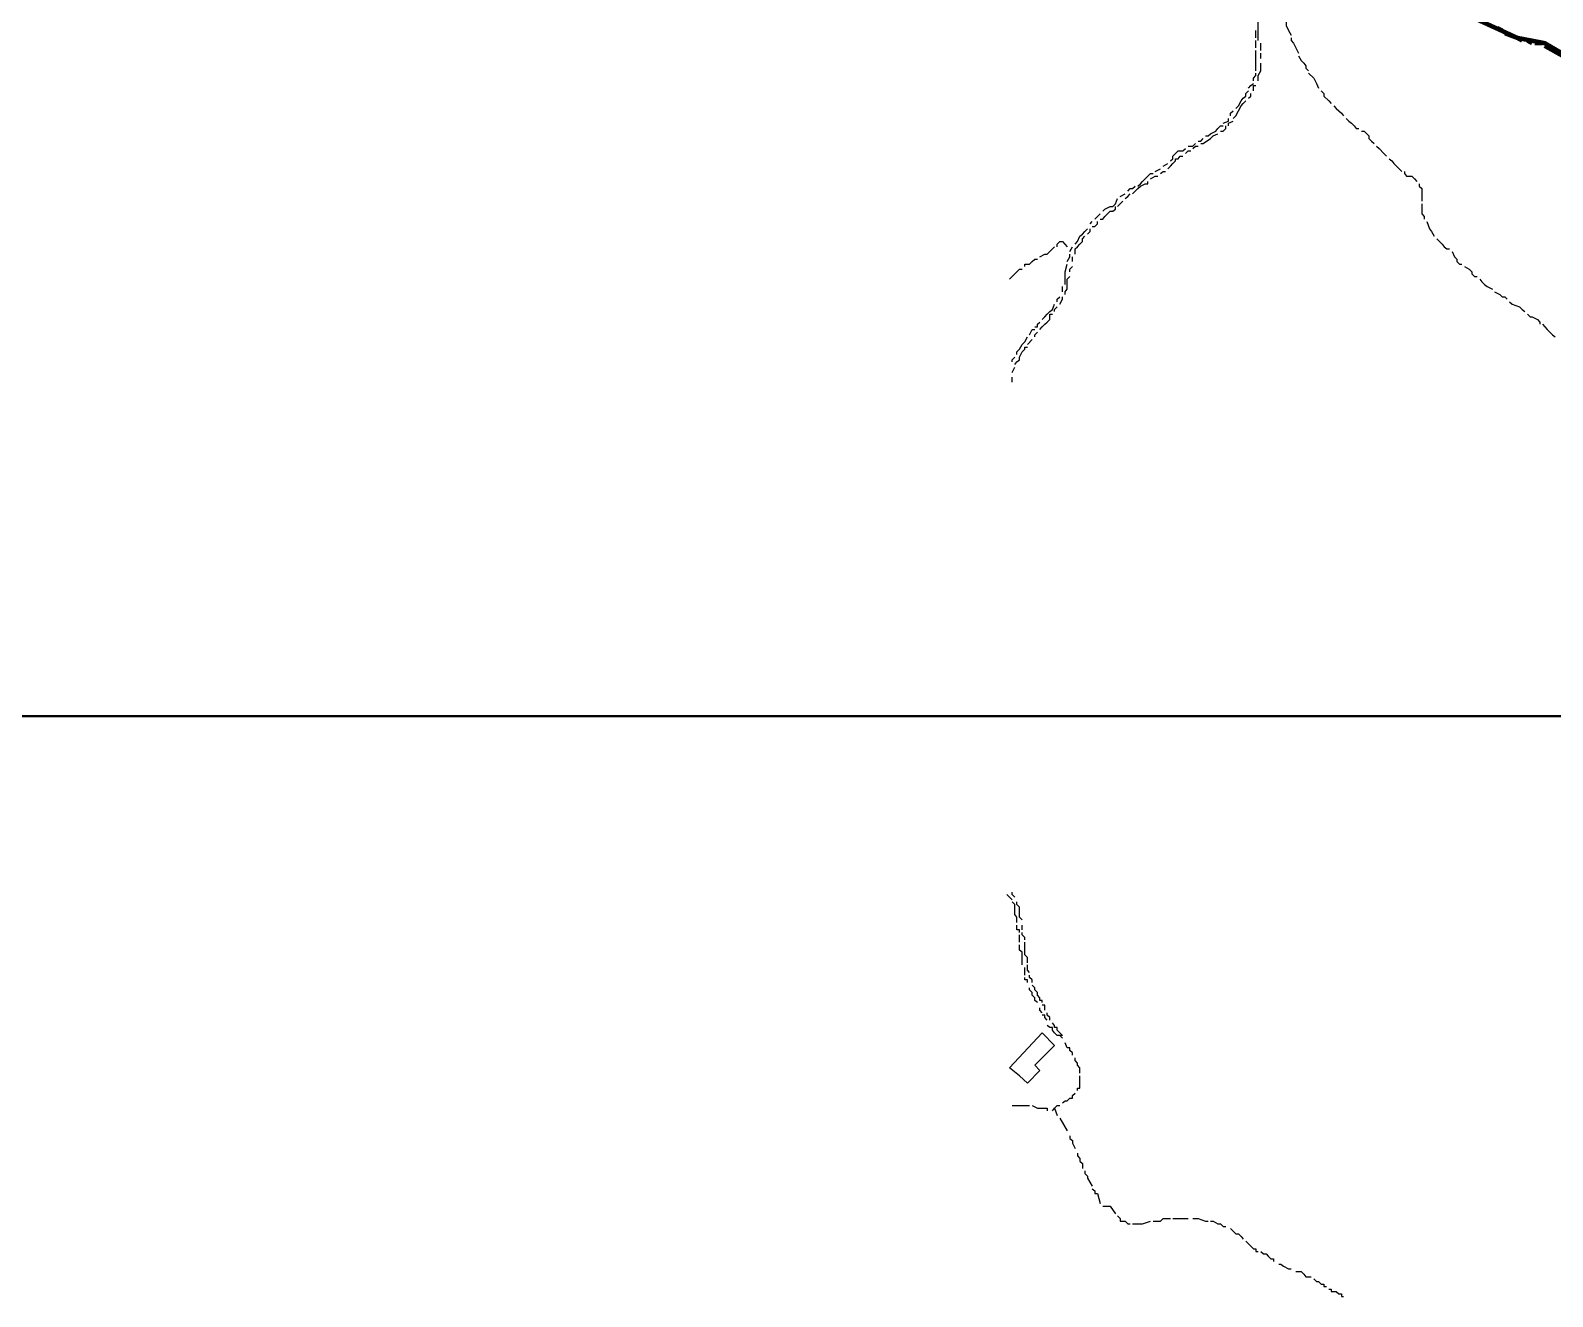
# Model space of a CAD drawing. Header units: millimetres. Extents: x -3588 to 75209, y -3737 to 38254.
# Drawn here: x 26652 to 27472, y 18357 to 19040 of the extents above; entities that cross this region are included whole.
import ezdxf

# ---------------------------------------------------------------- set-up
doc = ezdxf.new("R2010")
doc.units = ezdxf.units.MM
doc.layers.add('P', color=253, linetype='Continuous')

msp = doc.modelspace()

# ---------------------------------------------------------------- linework, layer by layer
at = {"layer": 'P'}
for points, const_width in [([(27491.239, 19019.903), (27468.097, 19033.458), (27453.422, 19036.275), (27420.662, 19051.238)], 2.417), ([(27723.004, 18892.593), (27691.669, 18907.557), (27691.669, 18908.965), (27640.297, 18937.196), (27602.465, 18957.521), (27590.046, 18964.29), (27569.721, 18979.254), (27549.396, 18986.023), (27526.527, 19000.987), (27506.202, 19011.709), (27491.239, 19019.903), (27468.097, 19033.458), (27453.422, 19036.275), (27420.662, 19051.238)], 1.2), ([(27445.228, 19040.228), (27442.411, 19041.636)], 2.417), ([(27455.951, 19034.866), (27453.422, 19036.275), (27446.636, 19038.819)], 2.417), ([(27461.312, 19033.458), (27458.783, 19034.866)], 2.417), ([(27466.961, 19033.458), (27462.736, 19033.458)], 2.417), ([(27477.7, 19026.673), (27468.097, 19032.034)], 2.417)]:
    msp.add_lwpolyline(points, dxfattribs=dict(at, const_width=const_width))
for points in [[(27312.269, 19036.275), (27312.269, 19037.683), (27312.269, 19038.819), (27312.269, 19040.228)], [(27313.678, 19034.866), (27313.678, 19038.819), (27313.678, 19040.228), (27313.678, 19044.469), (27313.678, 19045.589)], [(27328.641, 19045.589), (27328.641, 19043.044), (27330.049, 19040.228), (27331.474, 19037.683)], [(27312.269, 19030.914), (27312.269, 19033.458), (27312.269, 19034.866)], [(27315.102, 19029.505), (27315.102, 19030.914), (27315.102, 19033.458)], [(27331.474, 19036.275), (27331.474, 19034.866), (27332.594, 19033.458), (27334.002, 19030.914), (27335.427, 19028.097)], [(27312.269, 19018.495), (27312.269, 19021.311), (27312.269, 19022.72), (27312.269, 19024.144), (27312.269, 19026.673), (27312.269, 19028.097), (27312.269, 19029.505)], [(27313.678, 19013.133), (27313.678, 19014.542), (27313.678, 19015.95), (27315.102, 19018.495), (27315.102, 19019.903), (27315.102, 19022.72)], [(27315.102, 19025.264), (27315.102, 19028.097)], [(27335.427, 19026.673), (27336.835, 19024.144), (27338.243, 19022.72), (27339.363, 19021.311), (27339.363, 19019.903), (27340.788, 19018.495)], [(27311.149, 19013.133), (27311.149, 19014.542), (27312.269, 19015.95), (27312.269, 19017.358)], [(27340.788, 19017.358), (27343.604, 19014.542), (27345.013, 19011.709), (27346.149, 19009.18)], [(27301.547, 18998.17), (27302.955, 18999.578), (27304.363, 19002.395), (27305.5, 19003.819), (27306.908, 19004.94), (27306.908, 19006.348), (27308.316, 19007.772)], [(27308.316, 19009.18), (27309.725, 19010.589), (27311.149, 19011.709)], [(27308.316, 19003.819), (27309.725, 19004.94), (27309.725, 19006.348)], [(27311.149, 19007.772), (27311.149, 19010.589), (27312.269, 19010.589)], [(27347.557, 19007.772), (27348.966, 19006.348), (27348.966, 19004.94), (27351.798, 19002.395), (27352.919, 19000.987)], [(27300.138, 18992.809), (27301.547, 18994.217), (27302.955, 18997.034), (27304.363, 18999.578), (27305.5, 19000.987), (27306.908, 19002.395)], [(27354.327, 18999.578), (27355.751, 18998.17), (27357.16, 18997.034), (27358.568, 18995.625), (27359.688, 18994.217)], [(27294.777, 18990.264), (27297.594, 18991.384), (27297.594, 18992.809)], [(27297.594, 18988.856), (27297.594, 18990.264), (27300.138, 18991.384)], [(27298.714, 18994.217), (27298.714, 18995.625), (27300.138, 18997.034)], [(27361.113, 18992.809), (27362.521, 18991.384), (27363.929, 18990.264), (27365.338, 18988.856), (27366.474, 18987.447), (27367.882, 18987.447)], [(27281.222, 18980.662), (27282.63, 18980.662), (27284.039, 18982.07)], [(27282.63, 18979.254), (27284.039, 18979.254), (27287.992, 18982.07), (27289.4, 18983.495), (27291.944, 18984.615)], [(27285.175, 18983.495), (27286.583, 18983.495), (27287.992, 18984.615), (27290.824, 18986.023), (27291.944, 18987.447), (27293.353, 18988.856), (27294.777, 18988.856)], [(27293.353, 18986.023), (27294.777, 18986.023), (27296.185, 18987.447), (27296.185, 18988.856)], [(27369.29, 18986.023), (27370.699, 18986.023), (27372.123, 18984.615), (27373.243, 18983.495), (27373.243, 18982.07), (27374.652, 18980.662), (27376.076, 18979.254)], [(27266.259, 18969.939), (27267.667, 18971.06), (27267.667, 18972.484), (27269.075, 18973.892), (27270.5, 18975.301), (27273.028, 18975.301), (27274.452, 18976.709)], [(27274.452, 18973.892), (27275.861, 18975.301), (27277.269, 18975.301)], [(27275.861, 18977.845), (27278.389, 18977.845), (27279.814, 18979.254)], [(27278.389, 18976.709), (27279.814, 18977.845), (27281.222, 18977.845)], [(27377.484, 18977.845), (27378.893, 18976.709), (27381.437, 18973.892), (27382.846, 18972.484)], [(27258.065, 18964.29), (27260.897, 18965.698)], [(27262.306, 18967.123), (27264.85, 18968.531)], [(27264.85, 18965.698), (27266.259, 18967.123), (27267.667, 18968.531), (27269.075, 18969.939), (27269.075, 18971.06), (27270.5, 18971.06), (27271.62, 18972.484), (27273.028, 18972.484)], [(27384.254, 18971.06), (27385.662, 18969.939), (27386.798, 18968.531), (27388.207, 18967.123), (27389.615, 18965.698), (27391.023, 18964.29)], [(27245.934, 18952.159), (27247.342, 18953.568), (27248.75, 18954.976), (27250.175, 18956.384), (27252.703, 18957.521), (27254.128, 18957.521), (27254.128, 18958.929)], [(27248.75, 18956.384), (27250.175, 18957.521), (27251.295, 18958.929), (27252.703, 18960.337), (27255.536, 18963.17), (27256.944, 18963.17)], [(27255.536, 18960.337), (27258.065, 18961.745), (27259.489, 18961.745)], [(27260.897, 18963.17), (27262.306, 18964.29), (27263.714, 18964.29)], [(27392.448, 18964.29), (27392.448, 18963.17), (27393.568, 18961.745), (27396.401, 18961.745), (27397.809, 18960.337), (27399.217, 18958.929)], [(27400.338, 18957.521), (27400.338, 18956.384), (27401.762, 18954.976), (27401.762, 18952.159), (27401.762, 18950.735), (27401.762, 18948.206)], [(27229.85, 18942.845), (27230.97, 18943.965), (27233.803, 18945.374), (27235.211, 18945.374), (27236.62, 18946.798), (27237.74, 18949.615)], [(27239.164, 18950.735), (27241.981, 18952.159)], [(27241.981, 18949.615), (27243.389, 18950.735), (27244.525, 18952.159)], [(27243.389, 18953.568), (27244.525, 18954.976), (27245.934, 18954.976), (27247.342, 18956.384)], [(27225.609, 18938.604), (27227.017, 18940.012), (27228.426, 18941.421)], [(27228.426, 18938.604), (27229.85, 18938.604), (27230.97, 18940.012), (27232.379, 18941.421), (27233.803, 18942.845), (27235.211, 18942.845), (27236.62, 18943.965), (27236.62, 18945.374)], [(27237.74, 18945.374), (27240.573, 18948.206)], [(27401.762, 18946.798), (27401.762, 18945.374), (27401.762, 18942.845), (27401.762, 18941.421), (27403.17, 18940.012), (27403.17, 18938.604)], [(27214.887, 18925.049), (27216.295, 18926.473), (27217.415, 18929.29), (27218.84, 18930.41), (27220.248, 18931.835), (27221.656, 18933.243)], [(27221.656, 18930.41), (27223.065, 18931.835), (27223.065, 18933.243)], [(27223.065, 18936.06), (27224.201, 18937.196)], [(27224.201, 18934.651), (27225.609, 18934.651), (27227.017, 18936.06), (27227.017, 18937.196)], [(27404.579, 18937.196), (27405.987, 18933.243), (27407.123, 18931.835), (27408.532, 18929.29)], [(27205.284, 18923.641), (27205.284, 18925.049), (27206.693, 18926.473), (27208.101, 18926.473), (27210.646, 18923.641)], [(27214.887, 18919.688), (27214.887, 18922.52), (27216.295, 18923.641), (27217.415, 18925.049), (27218.84, 18926.473), (27218.84, 18927.882), (27220.248, 18929.29)], [(27409.94, 18927.882), (27412.773, 18925.049), (27413.893, 18923.641), (27415.301, 18922.52), (27416.725, 18922.52)], [(27187.776, 18912.918), (27187.776, 18914.326), (27190.321, 18914.326), (27191.729, 18915.735), (27193.154, 18916.871), (27194.562, 18916.871)], [(27195.97, 18918.279), (27198.515, 18919.688), (27199.923, 18919.688), (27201.331, 18921.096), (27202.74, 18922.52), (27203.876, 18923.641)], [(27210.646, 18915.735), (27212.054, 18918.279), (27212.054, 18919.688)], [(27212.054, 18921.096), (27213.478, 18923.641)], [(27213.478, 18915.735), (27213.478, 18916.871), (27213.478, 18918.279)], [(27418.134, 18921.096), (27419.542, 18918.279), (27420.662, 18916.871), (27420.662, 18915.735), (27422.087, 18914.326), (27423.495, 18914.326)], [(27179.598, 18906.149), (27181.007, 18907.557), (27182.415, 18908.965), (27183.551, 18910.085), (27184.96, 18911.51), (27186.368, 18911.51)], [(27209.525, 18903.316), (27209.525, 18906.149), (27209.525, 18907.557), (27209.525, 18910.085), (27210.646, 18914.326)], [(27209.525, 18897.955), (27209.525, 18899.363), (27210.646, 18900.771), (27210.646, 18902.196), (27210.646, 18903.316), (27210.646, 18906.149), (27212.054, 18907.557)], [(27212.054, 18910.085), (27212.054, 18911.51), (27213.478, 18912.918)], [(27424.903, 18912.918), (27427.448, 18911.51), (27428.856, 18910.085), (27428.856, 18908.965), (27430.265, 18907.557), (27431.673, 18907.557)], [(27208.101, 18899.363), (27208.101, 18902.196)], [(27433.097, 18906.149), (27434.217, 18904.724), (27435.626, 18903.316), (27437.05, 18902.196), (27439.867, 18900.771)], [(27440.987, 18899.363), (27443.82, 18897.955), (27445.228, 18896.546), (27446.636, 18896.546), (27447.773, 18895.41)], [(27197.09, 18884.4), (27198.515, 18885.824), (27199.923, 18887.232), (27201.331, 18888.641), (27202.74, 18889.761), (27203.876, 18892.593)], [(27203.876, 18888.641), (27203.876, 18889.761), (27205.284, 18891.185)], [(27205.284, 18894.002), (27205.284, 18895.41), (27206.693, 18896.546)], [(27206.693, 18892.593), (27208.101, 18895.41), (27208.101, 18896.546)], [(27449.181, 18894.002), (27450.589, 18892.593), (27454.542, 18891.185), (27455.951, 18889.761), (27457.375, 18888.641)], [(27193.154, 18880.447), (27194.562, 18880.447), (27194.562, 18881.871), (27195.97, 18882.991)], [(27195.97, 18879.038), (27197.09, 18880.447), (27198.515, 18881.871), (27199.923, 18882.991), (27201.331, 18884.4), (27201.331, 18887.232), (27202.74, 18887.232)], [(27458.783, 18887.232), (27460.192, 18885.824), (27461.312, 18885.824), (27464.144, 18884.4), (27465.553, 18882.991), (27465.553, 18881.871)], [(27183.551, 18865.499), (27183.551, 18866.907), (27184.96, 18868.316), (27186.368, 18870.86), (27187.776, 18872.269), (27189.201, 18875.085)], [(27190.321, 18876.222), (27191.729, 18879.038), (27193.154, 18879.038)], [(27193.154, 18875.085), (27193.154, 18876.222), (27194.562, 18877.63)], [(27466.961, 18881.871), (27468.097, 18880.447), (27469.506, 18879.038), (27470.914, 18877.63), (27472.322, 18876.222), (27473.747, 18875.085)], [(27182.415, 18860.122), (27183.551, 18861.546), (27184.96, 18862.666), (27184.96, 18864.075), (27186.368, 18866.907), (27187.776, 18868.316), (27187.776, 18869.436), (27189.201, 18869.436)], [(27189.201, 18870.86), (27191.729, 18873.677)], [(27181.007, 18861.546), (27181.007, 18862.666), (27182.415, 18864.075)], [(27181.007, 18855.897), (27182.415, 18858.714)], [(27181.007, 18850.536), (27181.007, 18853.352)], [(27181.007, 18571.351), (27179.598, 18572.759), (27178.19, 18574.168)], [(27182.415, 18572.759), (27181.007, 18574.168), (27181.007, 18575.576)], [(27183.551, 18559.204), (27183.551, 18560.628), (27183.551, 18562.037), (27182.415, 18563.445), (27182.415, 18565.99), (27182.415, 18567.398), (27182.415, 18568.806), (27181.007, 18570.215)], [(27186.368, 18560.628), (27184.96, 18562.037), (27184.96, 18563.445), (27184.96, 18564.565), (27184.96, 18565.99), (27184.96, 18567.398), (27183.551, 18568.806), (27183.551, 18570.215)], [(27183.551, 18555.251), (27183.551, 18556.676), (27183.551, 18557.796)], [(27184.96, 18553.843), (27184.96, 18555.251), (27183.551, 18555.251)], [(27186.368, 18555.251), (27186.368, 18556.676), (27186.368, 18557.796)], [(27184.96, 18548.482), (27184.96, 18549.89), (27184.96, 18551.026), (27184.96, 18552.435)], [(27186.368, 18536.351), (27186.368, 18537.471), (27186.368, 18538.879), (27186.368, 18540.304), (27186.368, 18541.712), (27186.368, 18543.12), (27184.96, 18544.241), (27184.96, 18545.665), (27184.96, 18547.073)], [(27187.776, 18549.89), (27187.776, 18551.026), (27186.368, 18552.435), (27186.368, 18553.843)], [(27189.201, 18537.471), (27189.201, 18538.879), (27189.201, 18540.304), (27187.776, 18541.712), (27187.776, 18543.12), (27187.776, 18544.241), (27187.776, 18545.665), (27187.776, 18547.073), (27187.776, 18548.482)], [(27187.776, 18530.701), (27187.776, 18533.518), (27187.776, 18534.926)], [(27190.321, 18532.11), (27189.201, 18533.518), (27189.201, 18534.926), (27189.201, 18536.351)], [(27191.729, 18526.749), (27191.729, 18528.157), (27190.321, 18529.565), (27190.321, 18530.701)], [(27189.201, 18526.749), (27189.201, 18528.157), (27187.776, 18528.157), (27187.776, 18529.565)], [(27194.562, 18516.026), (27193.154, 18517.146), (27193.154, 18518.555), (27191.729, 18519.979), (27191.729, 18521.387), (27190.321, 18522.796), (27190.321, 18523.916)], [(27197.09, 18516.026), (27197.09, 18517.146), (27195.97, 18517.146), (27195.97, 18518.555), (27194.562, 18519.979), (27194.562, 18521.387), (27193.154, 18522.796), (27193.154, 18523.916), (27191.729, 18525.34)], [(27198.515, 18511.785), (27198.515, 18513.193), (27198.515, 18514.602), (27197.09, 18514.602)], [(27197.09, 18510.377), (27195.97, 18511.785), (27195.97, 18513.193)], [(27199.923, 18506.424), (27198.515, 18507.832), (27198.515, 18509.241), (27197.09, 18509.241)], [(27201.331, 18506.424), (27201.331, 18507.832), (27199.923, 18509.241), (27199.923, 18510.377)], [(27184.96, 18476.497), (27179.598, 18480.738), (27197.09, 18499.654), (27203.876, 18492.869), (27193.154, 18482.146), (27195.97, 18479.33), (27189.201, 18472.544), (27184.96, 18476.497)], [(27208.101, 18498.23), (27206.693, 18498.23), (27205.284, 18498.23), (27203.876, 18499.654), (27202.74, 18501.063), (27202.74, 18502.471), (27201.331, 18502.471), (27199.923, 18503.591)], [(27208.101, 18498.23), (27206.693, 18499.654), (27205.284, 18501.063), (27205.284, 18502.471), (27203.876, 18502.471), (27203.876, 18503.591), (27202.74, 18505.016)], [(27208.101, 18496.822), (27206.693, 18498.23)], [(27213.478, 18487.507), (27213.478, 18488.916), (27212.054, 18490.052), (27212.054, 18491.46), (27210.646, 18491.46), (27209.525, 18494.277)], [(27217.415, 18477.905), (27217.415, 18479.33), (27217.415, 18480.738), (27216.295, 18482.146), (27216.295, 18483.266), (27214.887, 18484.691), (27214.887, 18486.099)], [(27216.295, 18468.591), (27216.295, 18469.727), (27217.415, 18469.727), (27217.415, 18471.136), (27217.415, 18472.544), (27217.415, 18476.497)], [(27208.101, 18461.822), (27209.525, 18462.942), (27210.646, 18462.942), (27212.054, 18464.366), (27213.478, 18464.366), (27213.478, 18465.774), (27214.887, 18467.183)], [(27181.007, 18460.413), (27184.96, 18460.413), (27186.368, 18460.413), (27187.776, 18460.413), (27189.201, 18460.413), (27190.321, 18460.413)], [(27191.729, 18460.413), (27194.562, 18459.005), (27195.97, 18459.005), (27197.09, 18459.005), (27198.515, 18459.005), (27199.923, 18459.005), (27199.923, 18457.581)], [(27202.74, 18457.581), (27203.876, 18459.005)], [(27203.876, 18459.005), (27205.284, 18460.413), (27206.693, 18460.413)], [(27203.876, 18459.005), (27205.284, 18455.052)], [(27206.693, 18453.628), (27210.646, 18446.858)], [(27212.054, 18444.041), (27212.054, 18442.617), (27213.478, 18441.497), (27213.478, 18440.088), (27214.887, 18437.256)], [(27216.295, 18434.727), (27216.295, 18433.303), (27217.415, 18431.895), (27217.415, 18430.486), (27218.84, 18429.078), (27218.84, 18427.942), (27218.84, 18426.533)], [(27220.248, 18425.125), (27220.248, 18423.717), (27221.656, 18422.292), (27221.656, 18421.172), (27224.201, 18416.931)], [(27224.201, 18415.523), (27225.609, 18414.402), (27225.609, 18412.978), (27227.017, 18412.978), (27228.426, 18407.617)], [(27229.85, 18406.209), (27233.803, 18406.209), (27236.62, 18401.968)], [(27237.74, 18400.847), (27239.164, 18399.439), (27239.164, 18398.031), (27240.573, 18398.031), (27241.981, 18398.031), (27243.389, 18396.606), (27244.525, 18396.606)], [(27256.944, 18398.031), (27258.065, 18398.031), (27260.897, 18398.031), (27262.306, 18399.439), (27264.85, 18399.439), (27266.259, 18399.439)], [(27267.667, 18399.439), (27269.075, 18399.439), (27271.62, 18399.439), (27274.452, 18399.439), (27275.861, 18399.439)], [(27278.389, 18399.439), (27279.814, 18399.439), (27281.222, 18399.439), (27285.175, 18398.031), (27286.583, 18398.031)], [(27245.934, 18396.606), (27247.342, 18396.606), (27248.75, 18396.606), (27251.295, 18396.606), (27255.536, 18398.031)], [(27287.992, 18398.031), (27289.4, 18398.031), (27291.944, 18396.606), (27293.353, 18396.606), (27294.777, 18395.198), (27296.185, 18395.198)], [(27298.714, 18394.078), (27301.547, 18391.245), (27302.955, 18391.245), (27304.363, 18389.837), (27305.5, 18388.428)], [(27306.908, 18387.292), (27308.316, 18385.884), (27311.149, 18383.067), (27312.269, 18383.067), (27312.269, 18381.643), (27313.678, 18381.643)], [(27315.102, 18381.643), (27316.51, 18380.523), (27317.919, 18380.523), (27319.039, 18379.114), (27320.463, 18377.706), (27321.871, 18377.706), (27321.871, 18376.282)], [(27324.688, 18374.873), (27325.824, 18374.873), (27327.233, 18373.753), (27330.049, 18372.329), (27331.474, 18372.329)], [(27334.002, 18370.92), (27335.427, 18370.92), (27336.835, 18370.92), (27338.243, 18369.512), (27339.363, 18368.104), (27340.788, 18368.104), (27342.196, 18368.104)], [(27343.604, 18366.967), (27345.013, 18365.559), (27346.149, 18365.559), (27347.557, 18364.151), (27348.966, 18364.151), (27348.966, 18362.743), (27350.374, 18362.743)], [(27351.798, 18361.318), (27352.919, 18361.318), (27352.919, 18360.198), (27354.327, 18360.198), (27355.751, 18360.198), (27357.16, 18358.79), (27358.568, 18358.79), (27358.568, 18357.381), (27359.688, 18357.381)]]:
    msp.add_lwpolyline(points, dxfattribs=at)
at = {"layer": 'P', "color": 254, "const_width": 1.2}
msp.add_lwpolyline([(20542.731, 18670.43), (35743.361, 18670.43)], dxfattribs=at)

doc.saveas('drawing.dxf')
